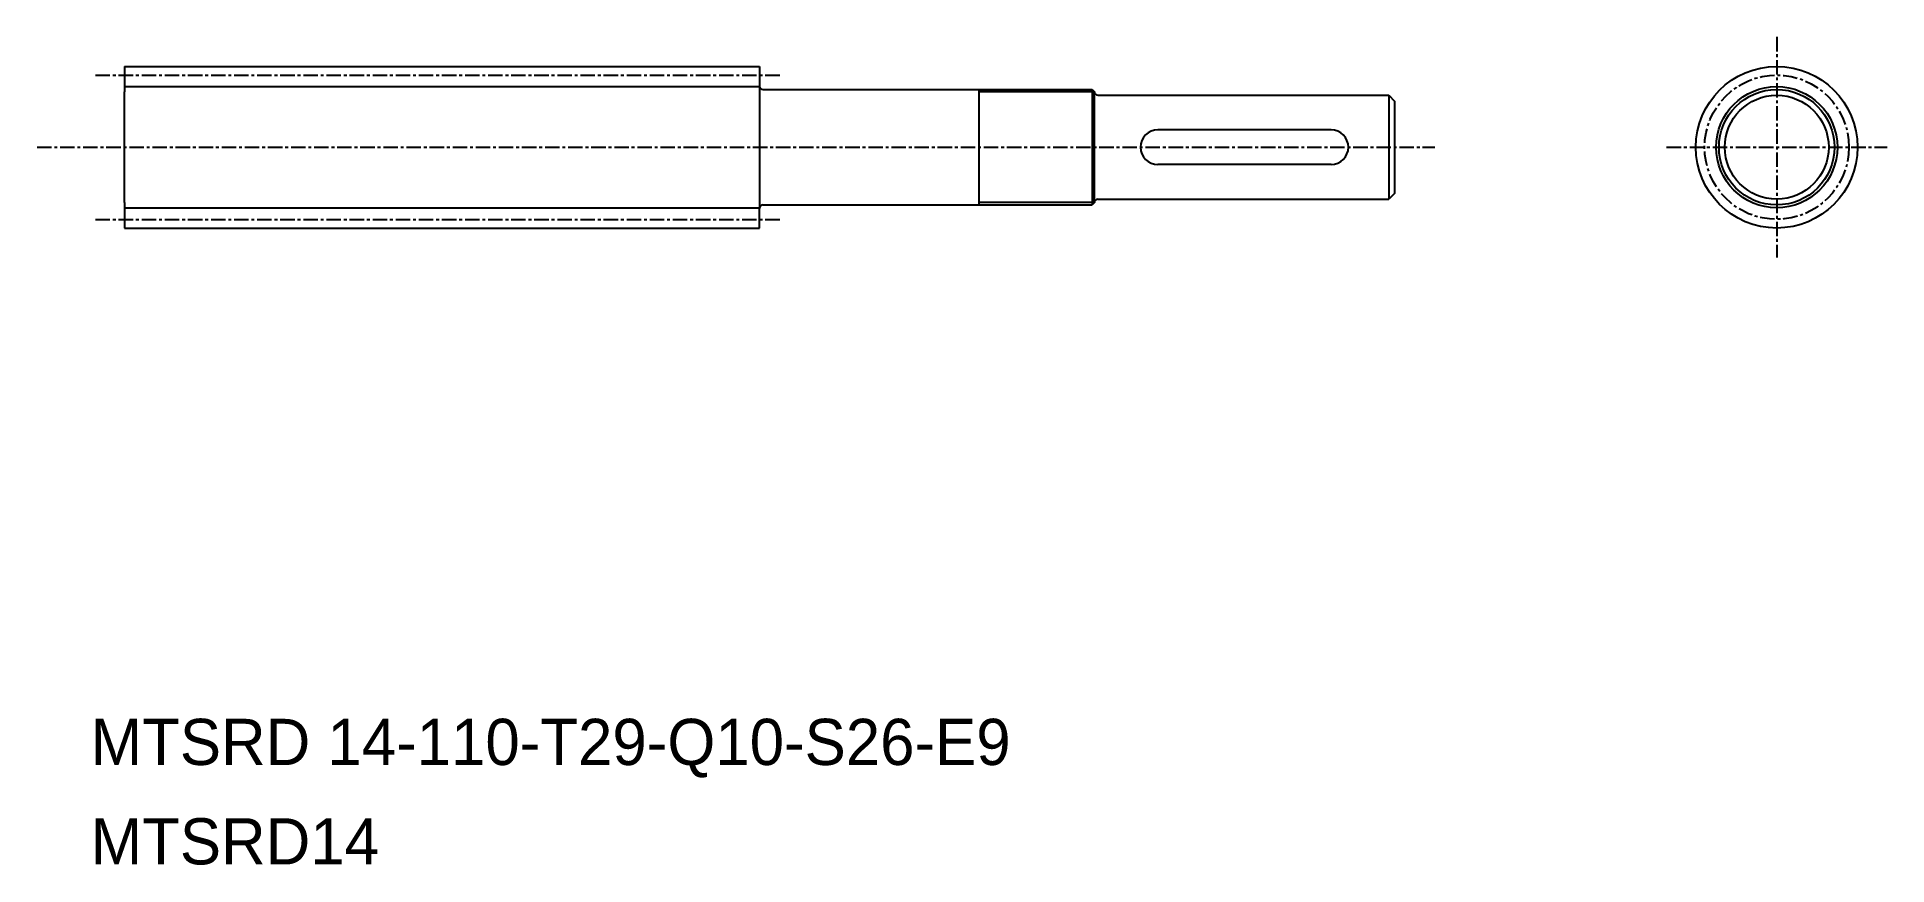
# Model space of a CAD drawing. Extents: x 83 to 244, y 37 to 109.
import ezdxf

# ---------------------------------------------------------------- set-up
doc = ezdxf.new("R2010")
doc.units = 0
doc.linetypes.add('CENTER', pattern=[2, 1.25, -0.25, 0.25, -0.25])
doc.layers.get('0').update_dxf_attribs({"linetype": 'CONTINUOUS'})
doc.layers.add('CENTER', color=1, linetype='CENTER')

msp = doc.modelspace()

# ---------------------------------------------------------------- linework, layer by layer
at = {"color": 7, "linetype": 'CONTINUOUS'}
for p, q in [((90.9, 106.15), (145.9, 106.15)), ((90.9, 106.15), (90.9, 103.95)), ((145.9, 106.15), (145.9, 104.45)), ((145.9, 104.45), (145.9, 93.85)), ((146.2, 104.15), (174.7, 104.15)), ((164.9, 104.15), (164.9, 94.15)), ((174.7, 104.15), (174.7, 94.15)), ((174.7, 104.15), (174.9, 103.95)), ((90.9, 94.35), (90.9, 103.95)), ((174.9, 103.95), (174.9, 103.95)), ((174.9, 94.35), (174.9, 103.95)), ((175.2, 103.65), (200.4, 103.65)), ((200.4, 103.65), (200.4, 94.65)), ((200.4, 103.65), (200.9, 103.15)), ((200.9, 103.15), (200.9, 95.15)), ((195.4, 100.65), (180.4, 100.65)), ((195.4, 97.65), (180.4, 97.65)), ((175.2, 94.65), (200.4, 94.65)), ((200.9, 95.15), (200.4, 94.65)), ((90.9, 94.35), (90.9, 92.15)), ((145.9, 92.15), (145.9, 93.85)), ((146.2, 94.15), (174.7, 94.15)), ((174.9, 94.35), (174.7, 94.15)), ((174.9, 94.35), (174.9, 94.35)), ((90.9, 92.15), (145.9, 92.15))]:
    msp.add_line(p, q, dxfattribs=at)
at = {"color": 3, "linetype": 'CONTINUOUS'}
for p, q in [((90.9, 104.4), (145.9, 104.4)), ((174.9, 103.95), (164.9, 103.95)), ((90.9, 93.9), (145.9, 93.9)), ((174.9, 94.35), (164.9, 94.35))]:
    msp.add_line(p, q, dxfattribs=at)
at = {"color": 7, "linetype": 'CONTINUOUS'}
for radius in [7, 5, 4.5]:
    msp.add_circle((234, 99.15), radius, dxfattribs=at)
at = {"color": 3, "linetype": 'CONTINUOUS'}
msp.add_circle((234, 99.15), 5.25, dxfattribs=at)
at = {"color": 7, "linetype": 'CONTINUOUS'}
for centre, radius, start, end in [((146.2, 104.45), 0.3, 180, 270), ((175.2, 103.95), 0.3, 180, 270), ((180.4, 99.15), 1.5, 90, 270), ((195.4, 99.15), 1.5, 270, 90), ((175.2, 94.35), 0.3, 90, 180), ((146.2, 93.85), 0.3, 90, 180)]:
    msp.add_arc(centre, radius, start, end, dxfattribs=at)
at = {"layer": 'CENTER', "color": 1, "linetype": 'CENTER'}
for p, q in [((234, 108.7), (234, 89.61)), ((88.4, 105.4), (147.73, 105.4)), ((83.33, 99.15), (204.4, 99.15)), ((224.46, 99.15), (243.55, 99.15)), ((88.4, 92.9), (147.83, 92.9))]:
    msp.add_line(p, q, dxfattribs=at)
msp.add_circle((234, 99.15), 6.25, dxfattribs=at)

# ---------------------------------------------------------------- texts
at = {"color": 7, "linetype": 'CONTINUOUS'}
for s, p in [('MTSRD 14-110-T29-Q10-S26-E9', (87.98, 45.64)), ('MTSRD14', (87.98, 37.03))]:
    msp.add_text(s, height=4, dxfattribs=at).set_placement(p)

doc.saveas('drawing.dxf')
